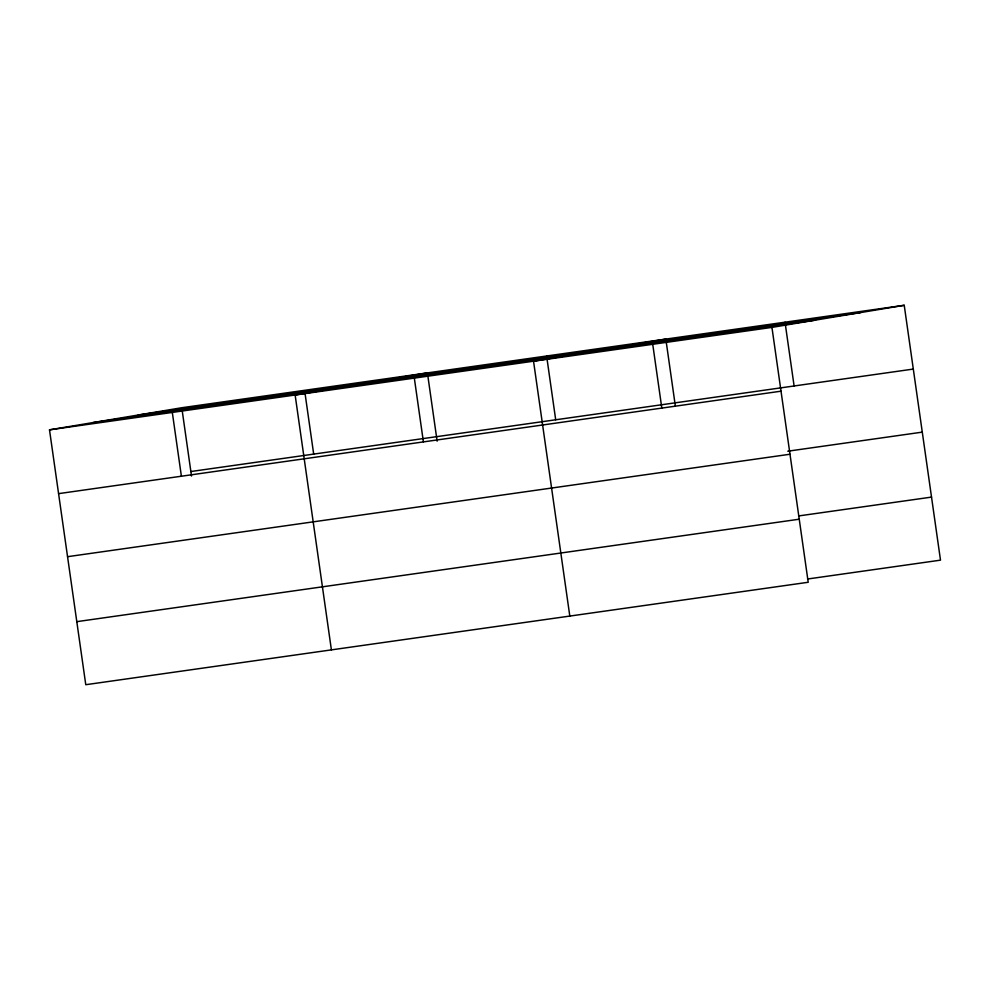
<?xml version="1.0" encoding="UTF-8"?>
<svg xmlns="http://www.w3.org/2000/svg" width="990" height="990" viewBox="0 0 990 990"><rect width="100%" height="100%" fill="white"/><g stroke="black" fill="none" stroke-linecap="round" stroke-linejoin="round"><path stroke-width="1.49" d="M904.229 305.291L771.94 327.393L808.211 582.269L85.771 684.709L49.5 429.846L181.789 407.732L904.229 305.291L940.5 560.154L807.543 579.014M138.13 415.033L860.57 312.58M93.159 422.544L815.599 320.104M49.5 429.846L771.94 327.393M190.86 471.525L913.3 369.072M58.583 493.639L781.023 391.186M787.793 451.205L922.284 432.135M67.555 556.689L789.995 454.237M798.571 515.951L931.528 497.104M76.799 621.658L799.239 519.206M785.021 322.196L794.104 385.976M675.329 405.888L665.824 339.1L533.536 361.202L569.807 616.077M652.732 344.297L661.815 408.09M546.616 356.004L555.699 419.785M437.135 441.193L427.42 372.896L295.131 395.01L331.403 649.885M414.327 378.106L423.411 441.899M305.031 393.352L313.681 454.113M182.222 410.776L191.503 476.029M172.31 412.422L181.393 476.215"/></g></svg>
